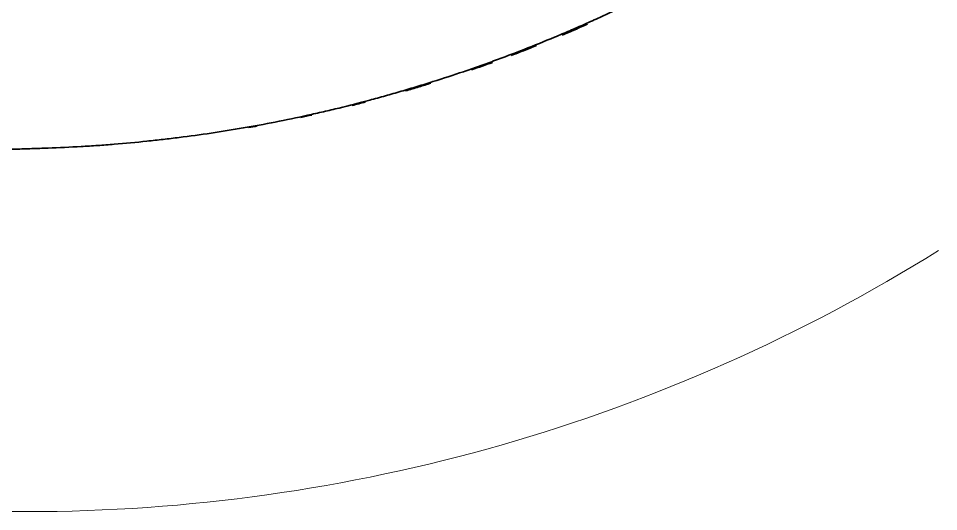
# Model space of a CAD drawing. Header units: metres. Extents: x 305 to 319, y 3 to 1214.
# Drawn here: x 311.602 to 312.863, y 1209.561 to 1210.238 of the extents above; entities that cross this region are included whole.
import ezdxf

# ---------------------------------------------------------------- set-up
doc = ezdxf.new("R2010")
doc.units = ezdxf.units.M
doc.layers.add('A-DETL', color=7, linetype='Continuous', lineweight=13)
doc.layers.add('A-FLOR', color=7, linetype='Continuous', lineweight=50)

msp = doc.modelspace()

# ---------------------------------------------------------------- linework, layer by layer
at = {"layer": 'A-DETL'}
msp.add_line((307.6136, 1209.561), (311.6136, 1209.561), dxfattribs=at)
msp.add_arc((311.6136, 1211.9192), 2.3582, 270, 302, dxfattribs=at)
at = {"layer": 'A-FLOR', "color": 252, "lineweight": 35, "true_color": 0x888888}
for points, knots in [([(318.3024, 1210.874), (318.2986, 1210.874), (318.265, 1210.874), (318.1719, 1210.874), (318.0231, 1210.8741), (317.8446, 1210.8741), (317.6661, 1210.8741), (317.4876, 1210.8741), (317.3091, 1210.8741), (317.0712, 1210.8741), (316.7737, 1210.8742), (316.4168, 1210.8742), (316.06, 1210.8742), (315.7031, 1210.8743), (315.4056, 1210.8743), (315.1677, 1210.8744), (314.9892, 1210.8744), (314.8106, 1210.8744), (314.6618, 1210.8745), (314.5428, 1210.8745), (314.4535, 1210.8745), (314.3642, 1210.8746), (314.2898, 1210.8746), (314.2302, 1210.8746), (314.1855, 1210.8747), (314.1484, 1210.8747), (314.1187, 1210.8747), (314.0963, 1210.8747), (314.0737, 1210.8748), (314.0509, 1210.8748), (314.0284, 1210.8749), (313.9991, 1210.8748), (313.9743, 1210.8749), (313.953, 1210.8746), (313.9386, 1210.8742), (313.9207, 1210.8737), (313.8993, 1210.8728), (313.8811, 1210.8719), (313.8662, 1210.871), (313.8507, 1210.8699), (313.8308, 1210.8684), (313.8068, 1210.8664), (313.784, 1210.8641), (313.7633, 1210.8619), (313.7434, 1210.8595), (313.7265, 1210.8572), (313.712, 1210.8551), (313.6969, 1210.8529), (313.6772, 1210.8499), (313.6572, 1210.8466), (313.6416, 1210.8439), (313.6265, 1210.8411), (313.6009, 1210.8363), (313.5725, 1210.8304), (313.543, 1210.8238), (313.5205, 1210.8184), (313.4981, 1210.8129), (313.469, 1210.8053), (313.4415, 1210.7977), (313.4139, 1210.7896), (313.3857, 1210.7809), (313.3501, 1210.7693), (313.308, 1210.7546), (313.2732, 1210.7416), (313.2455, 1210.7308), (313.2179, 1210.7195), (313.1905, 1210.7079), (313.164, 1210.6962), (313.1444, 1210.6872), (313.1247, 1210.6779), (313.0979, 1210.6648), (313.0707, 1210.6511), (313.0441, 1210.6371), (313.0179, 1210.6229), (312.9857, 1210.6047), (312.9467, 1210.5816), (312.9083, 1210.5576), (312.8707, 1210.533), (312.8335, 1210.5074), (312.8029, 1210.4851), (312.7786, 1210.4676), (312.7606, 1210.4543), (312.7427, 1210.441), (312.7247, 1210.428), (312.7066, 1210.4153), (312.6885, 1210.4027), (312.6703, 1210.3904), (312.652, 1210.3783), (312.6339, 1210.3667), (312.6157, 1210.3553), (312.5971, 1210.344), (312.5715, 1210.3287), (312.5451, 1210.3135), (312.5191, 1210.2991), (312.4934, 1210.2854), (312.4611, 1210.2687), (312.4268, 1210.2521), (312.3991, 1210.2392), (312.3784, 1210.2298), (312.3577, 1210.2208), (312.33, 1210.2091), (312.2953, 1210.195), (312.2603, 1210.1818), (312.2325, 1210.1718), (312.2051, 1210.1622), (312.1776, 1210.1532), (312.1487, 1210.1443), (312.1268, 1210.1377), (312.1049, 1210.1314), (312.0763, 1210.1236), (312.0486, 1210.1165), (312.0202, 1210.1097), (311.9911, 1210.1031), (311.9539, 1210.0953), (311.9102, 1210.0873), (311.8664, 1210.0802), (311.8299, 1210.0752), (311.8005, 1210.0717), (311.7708, 1210.0684), (311.7408, 1210.0656), (311.7108, 1210.0633), (311.6805, 1210.0614), (311.6499, 1210.0601), (311.6204, 1210.059), (311.5988, 1210.0584), (311.5803, 1210.058), (311.5689, 1210.0578), (311.5647, 1210.0578)], [0.6582094, 0.6582094, 0.6582094, 0.6582094, 0.6585726, 0.6613943, 0.6670378, 0.6726812, 0.6783246, 0.6839681, 0.6896115, 0.6952549, 0.7065418, 0.7178286, 0.7291155, 0.7404023, 0.7516892, 0.7573326, 0.762976, 0.7686195, 0.7742629, 0.7770846, 0.7799063, 0.782728, 0.7855498, 0.7869606, 0.7883715, 0.7897823, 0.7904878, 0.7911932, 0.7918986, 0.792604, 0.7933095, 0.7940149, 0.7954258, 0.7957785, 0.7961312, 0.7968366, 0.797542, 0.7982475, 0.7986002, 0.7989529, 0.7996583, 0.8003638, 0.8010692, 0.8017746, 0.80248, 0.8031855, 0.8035382, 0.8038909, 0.8045963, 0.8053018, 0.8056545, 0.8060072, 0.8067126, 0.8081235, 0.8088289, 0.8095343, 0.8102397, 0.8109452, 0.812356, 0.8130615, 0.8137669, 0.8151777, 0.8165886, 0.8179995, 0.8187049, 0.8194103, 0.8208212, 0.8215266, 0.822232, 0.8229375, 0.8236429, 0.8250537, 0.8257592, 0.8264646, 0.8278755, 0.8292863, 0.8306972, 0.832108, 0.8335189, 0.8349297, 0.8356352, 0.8363406, 0.837046, 0.8377515, 0.8384569, 0.8391623, 0.8398677, 0.8405732, 0.8412786, 0.841984, 0.8426895, 0.8433949, 0.8448057, 0.8455112, 0.8462166, 0.8476275, 0.8490383, 0.8497437, 0.8504492, 0.8511546, 0.85186, 0.8532709, 0.8546817, 0.8553872, 0.8560926, 0.8575035, 0.8582089, 0.8589143, 0.8596197, 0.8603252, 0.861736, 0.8624415, 0.8631469, 0.8645577, 0.8659686, 0.8673795, 0.8687903, 0.8694957, 0.8702012, 0.871612, 0.8723175, 0.8730229, 0.8744337, 0.8751392, 0.8758446, 0.87655, 0.8769542, 0.8769542, 0.8769542, 0.8769542]), ([(312.2775, 1210.187), (312.2832, 1210.1891), (312.2947, 1210.1935), (312.3062, 1210.198), (312.3121, 1210.2004)], [-0.766299518, -0.766299518, -0.766299518, -0.766299518, -0.765384615, -0.764423077, -0.764423077, -0.764423077, -0.764423077]), ([(312.1327, 1210.1384), (312.1388, 1210.1402), (312.1504, 1210.1437), (312.1619, 1210.1472), (312.1674, 1210.1489)], [-0.774038462, -0.774038462, -0.774038462, -0.774038462, -0.773076923, -0.772204788, -0.772204788, -0.772204788, -0.772204788])]:
    msp.add_open_spline(points, degree=3, knots=knots, dxfattribs=at)
for points in [[(312.3472, 1210.2148), (312.353, 1210.2173), (312.3647, 1210.2223), (312.3763, 1210.2273), (312.3821, 1210.2299)], [(312.2231, 1210.1672), (312.2327, 1210.1706), (312.2423, 1210.174), (312.2519, 1210.1774)], [(312.0593, 1210.1183), (312.0655, 1210.1199), (312.0716, 1210.1215), (312.0777, 1210.1231)], [(311.989, 1210.102), (311.994, 1210.103), (311.999, 1210.1041), (312.004, 1210.1052)], [(311.9174, 1210.088), (311.9214, 1210.0887), (311.9254, 1210.0895), (311.9294, 1210.0902)]]:
    msp.add_open_spline(points, degree=3, dxfattribs=at)

doc.saveas('drawing.dxf')
